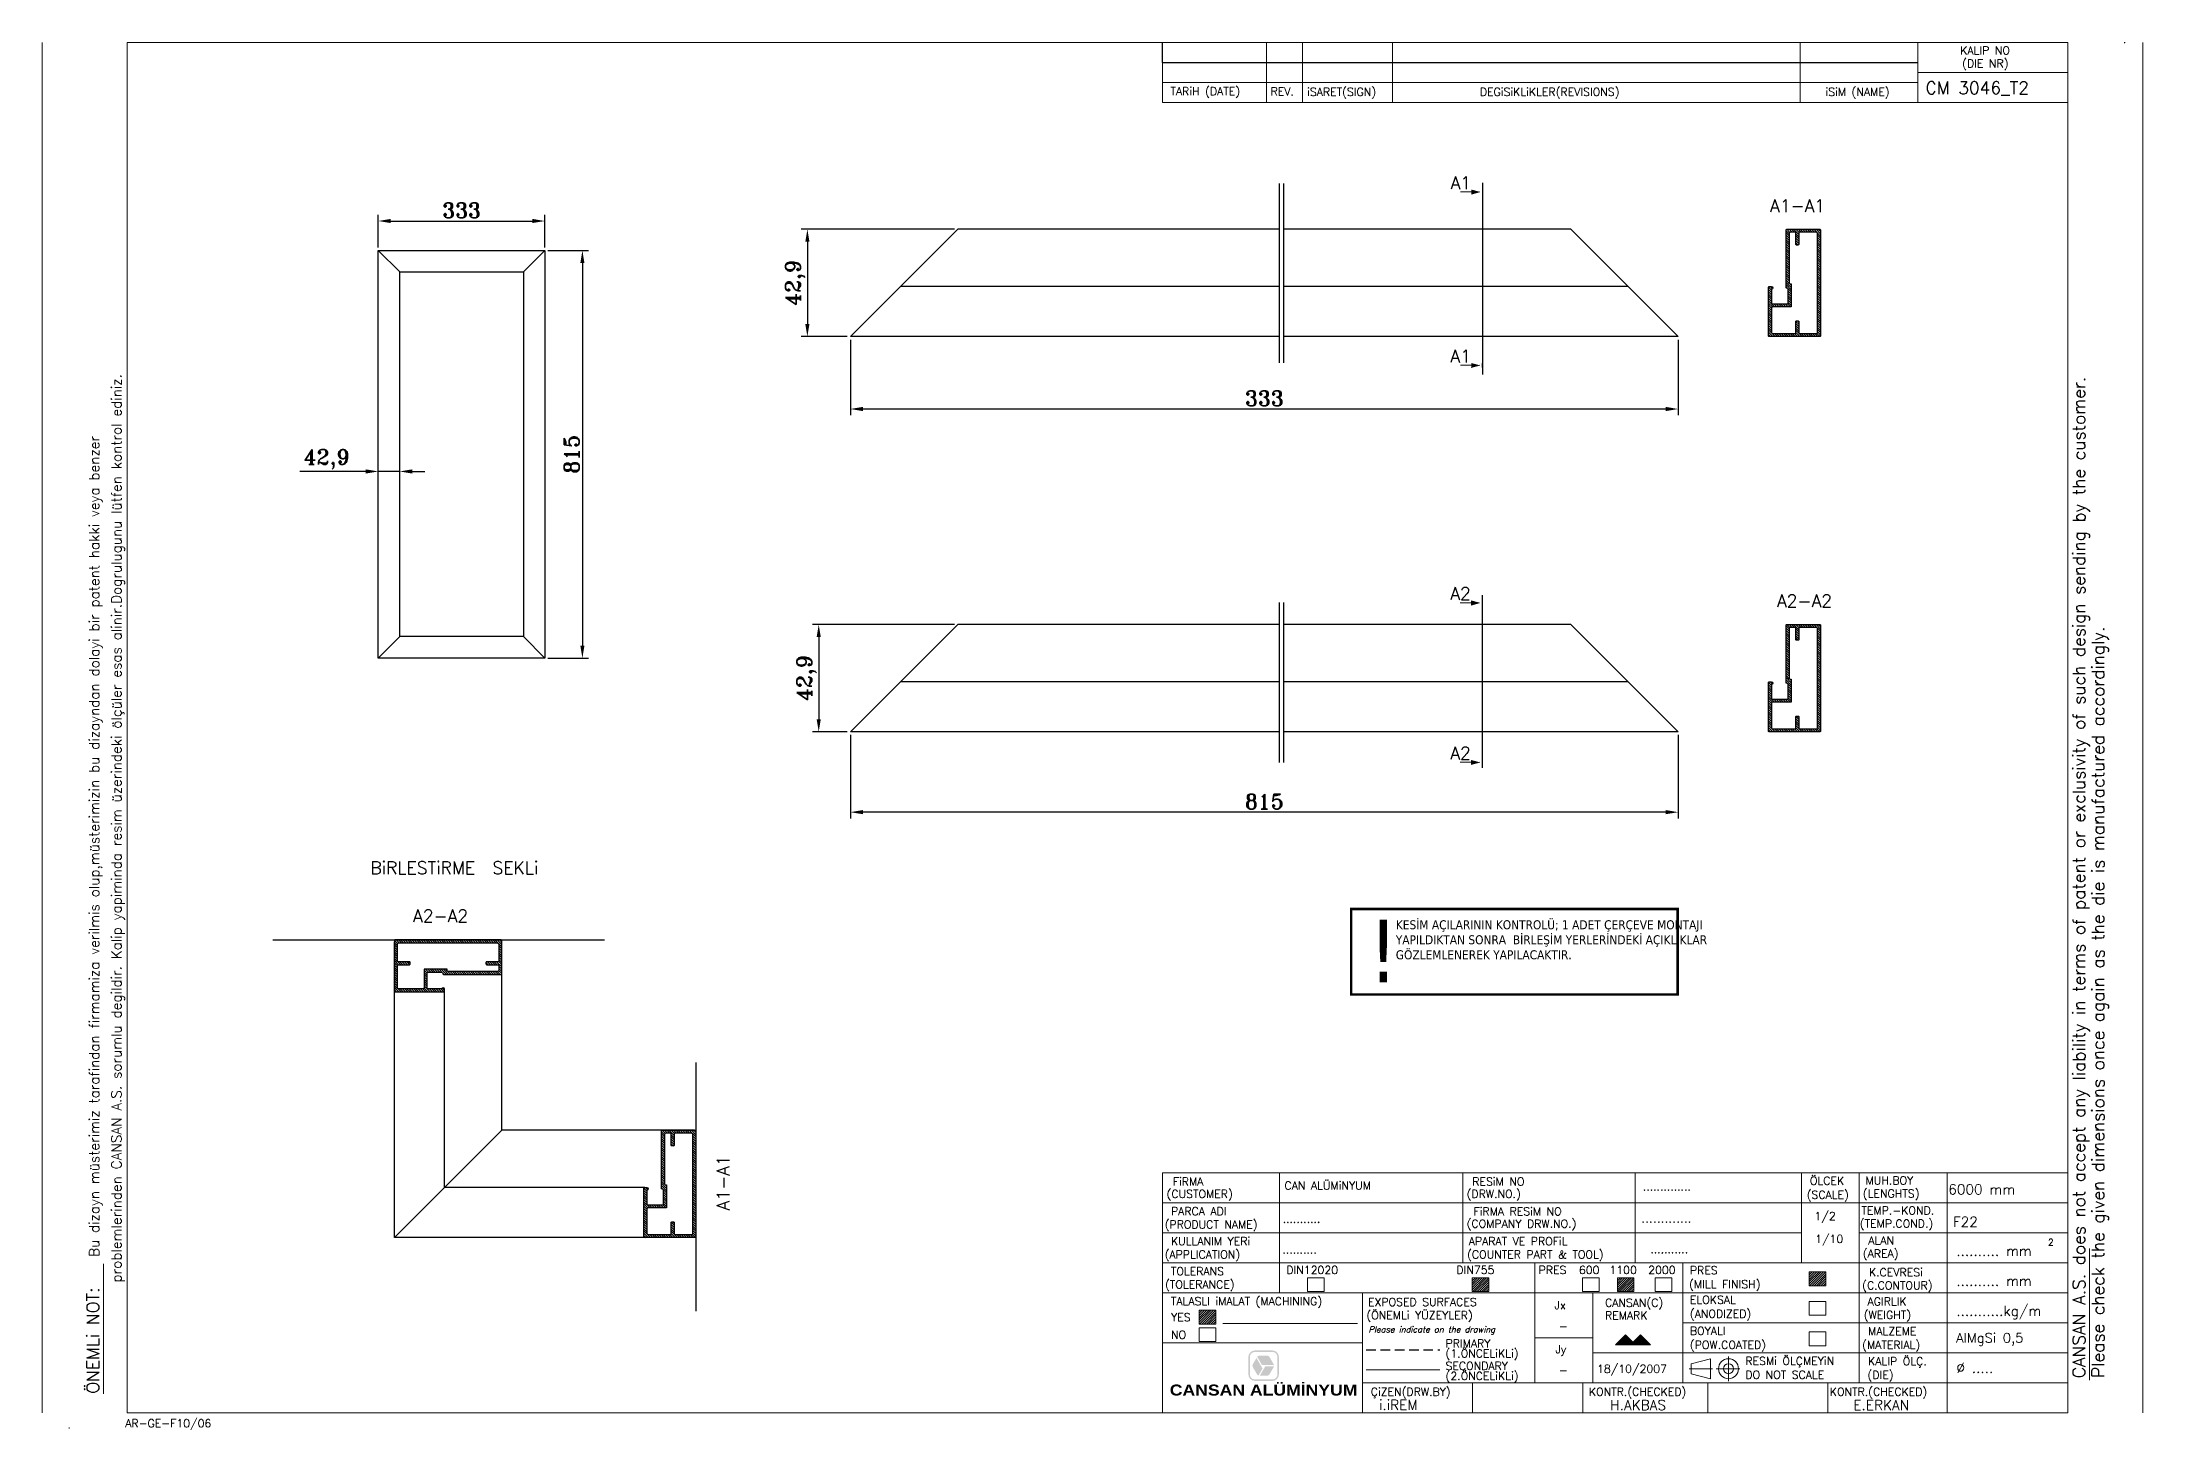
# Model space of a CAD drawing. Header units: millimetres. Extents: x 2483 to 2903, y 1404 to 1682.
import ezdxf

# ---------------------------------------------------------------- set-up
doc = ezdxf.new("R2010")
doc.units = ezdxf.units.MM
doc.header["$LTSCALE"] = 5
doc.linetypes.add('DASHED', pattern=[19.05, 12.7, -6.35])
doc.layers.add('cizgi', color=7, linetype='Continuous', lineweight=20)
doc.layers.add('olcu', color=242, linetype='Continuous', lineweight=18)
doc.layers.add('KESIK', color=150, linetype='DASHED')
doc.styles.add('ROMANT', font='romant.shx', dxfattribs={"height": 3})
doc.dimstyles.new('ISO-25', dxfattribs={"dimtxt": 10, "dimasz": 2.5, "dimexe": 1.25, "dimexo": 0.625, "dimtad": 1, "dimtoh": 1, "dimtxsty": 'ROMANT', "dimcen": 2.5, "dimclrd": 242, "dimclre": 242, "dimclrt": 242, "dimadec": 1, "dimazin": 2, "dimtfac": 1, "dimtmove": 0, "dimatfit": 3, "dimfxl": 0, "dimarcsym": 0})

# ---------------------------------------------------------------- blocks, each defined once
blk = doc.blocks.new('*D8')
at = {"color": 242, "lineweight": -2, "ltscale": 5}
for p, q in [((2665.82, 1565.05), (2637.41, 1565.05)), ((2638.66, 1562.55), (2638.66, 1546.1)), ((2644.37, 1543.6), (2637.41, 1543.6))]:
    blk.add_line(p, q, dxfattribs=at)
at = {"color": 242, "ltscale": 5}
for points in [[(2638.25, 1562.55), (2639.08, 1562.55), (2638.66, 1565.05)], [(2638.25, 1546.1), (2639.08, 1546.1), (2638.66, 1543.6)]]:
    blk.add_solid(points, dxfattribs=at)
at = {"layer": 'Defpoints', "color": 0, "ltscale": 5}
for p in [(2666.45, 1565.05), (2638.66, 1543.6), (2645, 1543.6)]:
    blk.add_point(p, dxfattribs=at)
at = {"color": 242, "ltscale": 5, "insert": (2636.23, 1554.32), "char_height": 3, "attachment_point": 5, "rotation": 90, "style": 'ROMANT'}
blk.add_mtext('{\\fRomanT|b0|i0|c162|p2;42,9}', dxfattribs=at)
blk = doc.blocks.new('*D9')
at = {"color": 242, "lineweight": -2, "ltscale": 5}
for p, q in [((2665.82, 1644.07), (2635.14, 1644.07)), ((2636.39, 1641.57), (2636.39, 1625.12)), ((2644.37, 1622.62), (2635.14, 1622.62))]:
    blk.add_line(p, q, dxfattribs=at)
at = {"color": 242, "ltscale": 5}
for points in [[(2635.98, 1641.57), (2636.81, 1641.57), (2636.39, 1644.07)], [(2635.98, 1625.12), (2636.81, 1625.12), (2636.39, 1622.62)]]:
    blk.add_solid(points, dxfattribs=at)
at = {"layer": 'Defpoints', "color": 0, "ltscale": 5}
for p in [(2666.45, 1644.07), (2636.39, 1622.62), (2645, 1622.62)]:
    blk.add_point(p, dxfattribs=at)
at = {"color": 242, "ltscale": 5, "insert": (2633.96, 1633.35), "char_height": 3, "attachment_point": 5, "rotation": 90, "style": 'ROMANT'}
blk.add_mtext('{\\fRomanT|b0|i0|c162|p2;42,9}', dxfattribs=at)
blk = doc.blocks.new('*D10')
at = {"color": 242, "lineweight": -2, "ltscale": 5}
for p, q in [((2645, 1622), (2645, 1606.89)), ((2810.48, 1622), (2810.48, 1606.89)), ((2807.98, 1608.14), (2647.5, 1608.14))]:
    blk.add_line(p, q, dxfattribs=at)
at = {"color": 242, "ltscale": 5}
for points in [[(2647.5, 1608.56), (2647.5, 1607.72), (2645, 1608.14)], [(2807.98, 1608.56), (2807.98, 1607.72), (2810.48, 1608.14)]]:
    blk.add_solid(points, dxfattribs=at)
at = {"layer": 'Defpoints', "color": 0, "ltscale": 5}
for p in [(2645, 1622.62), (2810.48, 1622.62), (2645, 1608.14)]:
    blk.add_point(p, dxfattribs=at)
at = {"color": 242, "ltscale": 5, "insert": (2727.74, 1610.27), "char_height": 3, "attachment_point": 5, "style": 'ROMANT'}
blk.add_mtext('{\\fRomanT|b0|i0|c162|p2;333}', dxfattribs=at)
blk = doc.blocks.new('*D11')
at = {"color": 242, "lineweight": -2, "ltscale": 5}
for p, q in [((2645, 1542.97), (2645, 1526.28)), ((2810.48, 1542.97), (2810.48, 1526.28)), ((2807.98, 1527.53), (2647.5, 1527.53))]:
    blk.add_line(p, q, dxfattribs=at)
at = {"color": 242, "ltscale": 5}
for points in [[(2647.5, 1527.95), (2647.5, 1527.12), (2645, 1527.53)], [(2807.98, 1527.95), (2807.98, 1527.12), (2810.48, 1527.53)]]:
    blk.add_solid(points, dxfattribs=at)
at = {"layer": 'Defpoints', "color": 0, "ltscale": 5}
for p in [(2645, 1543.6), (2810.48, 1543.6), (2645, 1527.53)]:
    blk.add_point(p, dxfattribs=at)
at = {"color": 242, "ltscale": 5, "insert": (2727.74, 1529.66), "char_height": 3, "attachment_point": 5, "style": 'ROMANT'}
blk.add_mtext('{\\fRomanT|b0|i0|c162|p2;815}', dxfattribs=at)
blk = doc.blocks.new('*D12')
at = {"color": 242, "lineweight": -2, "ltscale": 5}
for p, q in [((2550.61, 1640.46), (2550.61, 1646.98)), ((2583.91, 1640.46), (2583.91, 1646.98)), ((2553.11, 1645.73), (2581.41, 1645.73))]:
    blk.add_line(p, q, dxfattribs=at)
at = {"color": 242, "ltscale": 5}
for points in [[(2553.11, 1646.15), (2553.11, 1645.32), (2550.61, 1645.73)], [(2581.41, 1646.15), (2581.41, 1645.32), (2583.91, 1645.73)]]:
    blk.add_solid(points, dxfattribs=at)
at = {"layer": 'Defpoints', "color": 0, "ltscale": 5}
for p in [(2583.91, 1645.73), (2550.61, 1639.83), (2583.91, 1639.83)]:
    blk.add_point(p, dxfattribs=at)
at = {"color": 242, "ltscale": 5, "insert": (2567.26, 1647.86), "char_height": 3, "attachment_point": 5, "style": 'ROMANT'}
blk.add_mtext('{\\fRomanT|b0|i0|c162|p2;333}', dxfattribs=at)
blk = doc.blocks.new('*D16')
at = {"color": 242, "lineweight": -2, "ltscale": 5}
for p, q in [((2584.53, 1639.83), (2592.67, 1639.83)), ((2591.42, 1637.33), (2591.42, 1560.83)), ((2584.53, 1558.33), (2592.67, 1558.33))]:
    blk.add_line(p, q, dxfattribs=at)
at = {"color": 242, "ltscale": 5}
for points in [[(2591, 1637.33), (2591.83, 1637.33), (2591.42, 1639.83)], [(2591, 1560.83), (2591.83, 1560.83), (2591.42, 1558.33)]]:
    blk.add_solid(points, dxfattribs=at)
at = {"layer": 'Defpoints', "color": 0, "ltscale": 5}
for p in [(2583.91, 1639.83), (2583.91, 1558.33), (2591.42, 1558.33)]:
    blk.add_point(p, dxfattribs=at)
at = {"color": 242, "ltscale": 5, "insert": (2589.29, 1599.08), "char_height": 3, "attachment_point": 5, "rotation": 90, "style": 'ROMANT'}
blk.add_mtext('{\\fRomanT|b0|i0|c162|p2;815}', dxfattribs=at)
blk = doc.blocks.new('*D18')
at = {"color": 242, "lineweight": -2, "ltscale": 5}
for p, q in [((2550.61, 1596.28), (2550.61, 1596.91)), ((2554.9, 1596.28), (2554.9, 1596.91)), ((2548.11, 1595.66), (2534.96, 1595.66)), ((2554.9, 1595.66), (2550.61, 1595.66)), ((2557.4, 1595.66), (2559.9, 1595.66))]:
    blk.add_line(p, q, dxfattribs=at)
at = {"color": 242, "ltscale": 5}
for points in [[(2548.11, 1596.07), (2548.11, 1595.24), (2550.61, 1595.66)], [(2557.4, 1596.07), (2557.4, 1595.24), (2554.9, 1595.66)]]:
    blk.add_solid(points, dxfattribs=at)
at = {"layer": 'Defpoints', "color": 0, "ltscale": 5}
for p in [(2550.61, 1595.66), (2550.61, 1595.66), (2554.9, 1595.66)]:
    blk.add_point(p, dxfattribs=at)
at = {"color": 242, "ltscale": 5, "insert": (2540.28, 1598.09), "char_height": 3, "attachment_point": 5, "style": 'ROMANT'}
blk.add_mtext('{\\fRomanT|b0|i0|c162|p2;42,9}', dxfattribs=at)

msp = doc.modelspace()

# ---------------------------------------------------------------- hatches: boundary and pattern name
at = {"ltscale": 0.05}
h = msp.add_hatch(dxfattribs=at)
h.set_pattern_fill('ANSI31', color=256, scale=0.1, angle=90, style=0)
h.set_pattern_definition([(135, (2885.06086, 272.01284), (-0.2245064, -0.2245064), [])])
edge = h.paths.add_edge_path()
edge.add_arc((2838.785, 1622.773), 0.15, -90, 0, ccw=False)
edge.add_line((2838.785, 1622.623), (2828.658, 1622.623))
edge.add_arc((2828.658, 1622.748), 0.125, 180, 270, ccw=False)
edge.add_line((2828.533, 1622.748), (2828.533, 1632.473))
edge.add_arc((2828.683, 1632.473), 0.15, 90, 180, ccw=False)
edge.add_line((2828.683, 1632.623), (2829.083, 1632.623))
edge.add_arc((2829.083, 1632.323), 0.3, -80.40593, 90, ccw=False)
edge.add_line((2829.133, 1632.028), (2829.133, 1629.277))
edge.add_arc((2829.258, 1629.277), 0.125, 180, 270)
edge.add_line((2829.258, 1629.152), (2832.313, 1629.152))
edge.add_arc((2832.313, 1629.302), 0.15, 270, 360)
edge.add_line((2832.463, 1629.302), (2832.463, 1632.098))
edge.add_arc((2832.238, 1632.098), 0.225, 360, 450)
edge.add_line((2832.238, 1632.323), (2832.184, 1632.323))
edge.add_arc((2832.184, 1632.473), 0.15, 180, 270, ccw=False)
edge.add_line((2832.034, 1632.473), (2832.034, 1643.925))
edge.add_arc((2832.184, 1643.925), 0.15, 90, 180, ccw=False)
edge.add_line((2832.184, 1644.075), (2838.785, 1644.075))
edge.add_arc((2838.785, 1643.925), 0.15, 0, 90, ccw=False)
edge.add_line((2838.935, 1643.925), (2838.935, 1622.773))
edge = h.paths.add_edge_path(flags=16)
edge.add_line((2833.063, 1633.14), (2833.063, 1628.602))
edge.add_arc((2833.013, 1628.602), 0.05, 270, 360, ccw=False)
edge.add_line((2833.013, 1628.552), (2829.358, 1628.552))
edge.add_arc((2829.358, 1628.327), 0.225, 90, 180)
edge.add_line((2829.133, 1628.327), (2829.133, 1623.448))
edge.add_arc((2829.358, 1623.448), 0.225, 180, 270)
edge.add_line((2829.358, 1623.223), (2833.985, 1623.223))
edge.add_line((2833.985, 1623.223), (2833.985, 1625.619))
edge.add_arc((2834.135, 1625.619), 0.15, 90, 180, ccw=False)
edge.add_line((2834.135, 1625.769), (2834.435, 1625.769))
edge.add_arc((2834.435, 1625.619), 0.15, 0, 90, ccw=False)
edge.add_line((2834.585, 1625.619), (2834.585, 1623.223))
edge.add_line((2834.585, 1623.223), (2838.085, 1623.223))
edge.add_arc((2838.085, 1623.473), 0.25, 270, 360)
edge.add_line((2838.335, 1623.473), (2838.335, 1643.225))
edge.add_arc((2838.085, 1643.225), 0.25, 360, 450)
edge.add_line((2838.085, 1643.475), (2834.585, 1643.475))
edge.add_line((2834.585, 1643.475), (2834.585, 1641.079))
edge.add_arc((2834.435, 1641.079), 0.15, -90, 0, ccw=False)
edge.add_line((2834.435, 1640.929), (2834.135, 1640.929))
edge.add_arc((2834.135, 1641.079), 0.15, 180, 270, ccw=False)
edge.add_line((2833.985, 1641.079), (2833.985, 1643.475))
edge.add_line((2833.985, 1643.475), (2832.884, 1643.475))
edge.add_arc((2832.884, 1643.225), 0.25, 90, 180)
edge.add_line((2832.634, 1643.225), (2832.634, 1633.415))
edge.add_arc((2832.884, 1633.415), 0.25, 180, 270)
edge.add_line((2832.884, 1633.165), (2833.038, 1633.165))
edge.add_arc((2833.038, 1633.14), 0.025, 0, 90, ccw=False)
h = msp.add_hatch(dxfattribs=at)
h.set_pattern_fill('ANSI31', color=256, scale=0.1, angle=90, style=0)
h.set_pattern_definition([(135, (2885.06086, 192.98585), (-0.2245064, -0.2245064), [])])
edge = h.paths.add_edge_path()
edge.add_arc((2838.785, 1543.746), 0.15, -90, 0, ccw=False)
edge.add_line((2838.785, 1543.596), (2828.658, 1543.596))
edge.add_arc((2828.658, 1543.721), 0.125, 180, 270, ccw=False)
edge.add_line((2828.533, 1543.721), (2828.533, 1553.446))
edge.add_arc((2828.683, 1553.446), 0.15, 90, 180, ccw=False)
edge.add_line((2828.683, 1553.596), (2829.083, 1553.596))
edge.add_arc((2829.083, 1553.296), 0.3, -80.40593, 90, ccw=False)
edge.add_line((2829.133, 1553.001), (2829.133, 1550.25))
edge.add_arc((2829.258, 1550.25), 0.125, 180, 270)
edge.add_line((2829.258, 1550.125), (2832.313, 1550.125))
edge.add_arc((2832.313, 1550.275), 0.15, 270, 360)
edge.add_line((2832.463, 1550.275), (2832.463, 1553.071))
edge.add_arc((2832.238, 1553.071), 0.225, 360, 450)
edge.add_line((2832.238, 1553.296), (2832.184, 1553.296))
edge.add_arc((2832.184, 1553.446), 0.15, 180, 270, ccw=False)
edge.add_line((2832.034, 1553.446), (2832.034, 1564.898))
edge.add_arc((2832.184, 1564.898), 0.15, 90, 180, ccw=False)
edge.add_line((2832.184, 1565.048), (2838.785, 1565.048))
edge.add_arc((2838.785, 1564.898), 0.15, 0, 90, ccw=False)
edge.add_line((2838.935, 1564.898), (2838.935, 1543.746))
edge = h.paths.add_edge_path(flags=16)
edge.add_line((2833.063, 1554.113), (2833.063, 1549.575))
edge.add_arc((2833.013, 1549.575), 0.05, 270, 360, ccw=False)
edge.add_line((2833.013, 1549.525), (2829.358, 1549.525))
edge.add_arc((2829.358, 1549.3), 0.225, 90, 180)
edge.add_line((2829.133, 1549.3), (2829.133, 1544.421))
edge.add_arc((2829.358, 1544.421), 0.225, 180, 270)
edge.add_line((2829.358, 1544.196), (2833.985, 1544.196))
edge.add_line((2833.985, 1544.196), (2833.985, 1546.592))
edge.add_arc((2834.135, 1546.592), 0.15, 90, 180, ccw=False)
edge.add_line((2834.135, 1546.742), (2834.435, 1546.742))
edge.add_arc((2834.435, 1546.592), 0.15, 0, 90, ccw=False)
edge.add_line((2834.585, 1546.592), (2834.585, 1544.196))
edge.add_line((2834.585, 1544.196), (2838.085, 1544.196))
edge.add_arc((2838.085, 1544.446), 0.25, 270, 360)
edge.add_line((2838.335, 1544.446), (2838.335, 1564.198))
edge.add_arc((2838.085, 1564.198), 0.25, 360, 450)
edge.add_line((2838.085, 1564.448), (2834.585, 1564.448))
edge.add_line((2834.585, 1564.448), (2834.585, 1562.052))
edge.add_arc((2834.435, 1562.052), 0.15, -90, 0, ccw=False)
edge.add_line((2834.435, 1561.902), (2834.135, 1561.902))
edge.add_arc((2834.135, 1562.052), 0.15, 180, 270, ccw=False)
edge.add_line((2833.985, 1562.052), (2833.985, 1564.448))
edge.add_line((2833.985, 1564.448), (2832.884, 1564.448))
edge.add_arc((2832.884, 1564.198), 0.25, 90, 180)
edge.add_line((2832.634, 1564.198), (2832.634, 1554.388))
edge.add_arc((2832.884, 1554.388), 0.25, 180, 270)
edge.add_line((2832.884, 1554.138), (2833.038, 1554.138))
edge.add_arc((2833.038, 1554.113), 0.025, 0, 90, ccw=False)
h = msp.add_hatch(dxfattribs=at)
h.set_pattern_fill('ANSI31', color=256, scale=0.1, style=0)
h.set_pattern_definition([(315, (1203.22805, 1548.11065), (-0.2245064, -0.2245064), [])])
edge = h.paths.add_edge_path()
edge.add_arc((2553.988, 1501.835), 0.15, 90, 180)
edge.add_line((2553.838, 1501.835), (2553.838, 1491.707))
edge.add_arc((2553.963, 1491.707), 0.125, 180, 270)
edge.add_line((2553.963, 1491.582), (2563.689, 1491.582))
edge.add_arc((2563.689, 1491.732), 0.15, 270, 360)
edge.add_line((2563.839, 1491.732), (2563.839, 1492.132))
edge.add_arc((2563.539, 1492.132), 0.3, 0, 170.40593)
edge.add_line((2563.243, 1492.182), (2560.492, 1492.182))
edge.add_arc((2560.492, 1492.307), 0.125, 180, 270, ccw=False)
edge.add_line((2560.367, 1492.307), (2560.367, 1495.362))
edge.add_arc((2560.517, 1495.362), 0.15, 90, 180, ccw=False)
edge.add_line((2560.517, 1495.512), (2563.314, 1495.512))
edge.add_arc((2563.314, 1495.287), 0.225, 0, 90, ccw=False)
edge.add_line((2563.539, 1495.287), (2563.539, 1495.234))
edge.add_arc((2563.689, 1495.234), 0.15, 180, 270)
edge.add_line((2563.689, 1495.084), (2575.14, 1495.084))
edge.add_arc((2575.14, 1495.234), 0.15, 270, 360)
edge.add_line((2575.29, 1495.234), (2575.29, 1501.835))
edge.add_arc((2575.14, 1501.835), 0.15, 0, 90)
edge.add_line((2575.14, 1501.985), (2553.988, 1501.985))
edge = h.paths.add_edge_path(flags=16)
edge.add_line((2564.355, 1496.112), (2559.817, 1496.112))
edge.add_arc((2559.817, 1496.062), 0.05, 90, 180)
edge.add_line((2559.767, 1496.062), (2559.767, 1492.407))
edge.add_arc((2559.542, 1492.407), 0.225, -90, 0, ccw=False)
edge.add_line((2559.542, 1492.182), (2554.663, 1492.182))
edge.add_arc((2554.663, 1492.407), 0.225, 180, 270, ccw=False)
edge.add_line((2554.438, 1492.407), (2554.438, 1497.035))
edge.add_line((2554.438, 1497.035), (2556.834, 1497.035))
edge.add_arc((2556.834, 1497.185), 0.15, 270, 360)
edge.add_line((2556.984, 1497.185), (2556.984, 1497.485))
edge.add_arc((2556.834, 1497.485), 0.15, 0, 90)
edge.add_line((2556.834, 1497.635), (2554.438, 1497.635))
edge.add_line((2554.438, 1497.635), (2554.438, 1501.135))
edge.add_arc((2554.688, 1501.135), 0.25, 90, 180, ccw=False)
edge.add_line((2554.688, 1501.385), (2574.44, 1501.385))
edge.add_arc((2574.44, 1501.135), 0.25, 0, 90, ccw=False)
edge.add_line((2574.69, 1501.135), (2574.69, 1497.635))
edge.add_line((2574.69, 1497.635), (2572.294, 1497.635))
edge.add_arc((2572.294, 1497.485), 0.15, 90, 180)
edge.add_line((2572.144, 1497.485), (2572.144, 1497.185))
edge.add_arc((2572.294, 1497.185), 0.15, 180, 270)
edge.add_line((2572.294, 1497.035), (2574.69, 1497.035))
edge.add_line((2574.69, 1497.035), (2574.69, 1495.934))
edge.add_arc((2574.44, 1495.934), 0.25, -90, 0, ccw=False)
edge.add_line((2574.44, 1495.684), (2564.63, 1495.684))
edge.add_arc((2564.63, 1495.934), 0.25, 180, 270, ccw=False)
edge.add_line((2564.38, 1495.934), (2564.38, 1496.087))
edge.add_arc((2564.355, 1496.087), 0.025, 360, 450)
h = msp.add_hatch(dxfattribs=at)
h.set_pattern_fill('ANSI31', color=256, scale=0.1, angle=90, style=0)
h.set_pattern_definition([(135, (2660.2465, 91.87252), (-0.2245064, -0.2245064), [])])
edge = h.paths.add_edge_path()
edge.add_arc((2613.971, 1442.632), 0.15, -90, 0, ccw=False)
edge.add_line((2613.971, 1442.482), (2603.843, 1442.482))
edge.add_arc((2603.843, 1442.607), 0.125, 180, 270, ccw=False)
edge.add_line((2603.718, 1442.607), (2603.718, 1452.333))
edge.add_arc((2603.868, 1452.333), 0.15, 90, 180, ccw=False)
edge.add_line((2603.868, 1452.483), (2604.268, 1452.483))
edge.add_arc((2604.268, 1452.183), 0.3, -80.40593, 90, ccw=False)
edge.add_line((2604.318, 1451.887), (2604.318, 1449.136))
edge.add_arc((2604.443, 1449.136), 0.125, 180, 270)
edge.add_line((2604.443, 1449.011), (2607.498, 1449.011))
edge.add_arc((2607.498, 1449.161), 0.15, 270, 360)
edge.add_line((2607.648, 1449.161), (2607.648, 1451.958))
edge.add_arc((2607.423, 1451.958), 0.225, 360, 450)
edge.add_line((2607.423, 1452.183), (2607.37, 1452.183))
edge.add_arc((2607.37, 1452.333), 0.15, 180, 270, ccw=False)
edge.add_line((2607.22, 1452.333), (2607.22, 1463.785))
edge.add_arc((2607.37, 1463.785), 0.15, 90, 180, ccw=False)
edge.add_line((2607.37, 1463.935), (2613.971, 1463.935))
edge.add_arc((2613.971, 1463.785), 0.15, 0, 90, ccw=False)
edge.add_line((2614.121, 1463.785), (2614.121, 1442.632))
edge = h.paths.add_edge_path(flags=16)
edge.add_line((2608.248, 1453), (2608.248, 1448.461))
edge.add_arc((2608.198, 1448.461), 0.05, -90, 0, ccw=False)
edge.add_line((2608.198, 1448.411), (2604.543, 1448.411))
edge.add_arc((2604.543, 1448.186), 0.225, 90, 180)
edge.add_line((2604.318, 1448.186), (2604.318, 1443.307))
edge.add_arc((2604.543, 1443.307), 0.225, 180, 270)
edge.add_line((2604.543, 1443.082), (2609.171, 1443.082))
edge.add_line((2609.171, 1443.082), (2609.171, 1445.479))
edge.add_arc((2609.321, 1445.479), 0.15, 90, 180, ccw=False)
edge.add_line((2609.321, 1445.629), (2609.621, 1445.629))
edge.add_arc((2609.621, 1445.479), 0.15, 0, 90, ccw=False)
edge.add_line((2609.771, 1445.479), (2609.771, 1443.082))
edge.add_line((2609.771, 1443.082), (2613.271, 1443.082))
edge.add_arc((2613.271, 1443.332), 0.25, 270, 360)
edge.add_line((2613.521, 1443.332), (2613.521, 1463.085))
edge.add_arc((2613.271, 1463.085), 0.25, 360, 450)
edge.add_line((2613.271, 1463.335), (2609.771, 1463.335))
edge.add_line((2609.771, 1463.335), (2609.771, 1460.939))
edge.add_arc((2609.621, 1460.939), 0.15, -90, 0, ccw=False)
edge.add_line((2609.621, 1460.789), (2609.321, 1460.789))
edge.add_arc((2609.321, 1460.939), 0.15, 180, 270, ccw=False)
edge.add_line((2609.171, 1460.939), (2609.171, 1463.335))
edge.add_line((2609.171, 1463.335), (2608.07, 1463.335))
edge.add_arc((2608.07, 1463.085), 0.25, 90, 180)
edge.add_line((2607.82, 1463.085), (2607.82, 1453.275))
edge.add_arc((2608.07, 1453.275), 0.25, 180, 270)
edge.add_line((2608.07, 1453.025), (2608.223, 1453.025))
edge.add_arc((2608.223, 1453), 0.025, 0, 90, ccw=False)
h = msp.add_hatch(color=244, dxfattribs=at)
edge = h.paths.add_edge_path(flags=0)
edge.add_arc((2725.856, 1416.863), 0.5, 150, 210)
edge.add_line((2725.423, 1416.613), (2726.289, 1415.113))
edge.add_arc((2726.722, 1415.363), 0.5, 210, 252.30641)
edge.add_line((2726.57, 1414.886), (2727.385, 1416.297))
edge.add_line((2727.385, 1416.297), (2726.168, 1418.403))
edge.add_line((2726.168, 1418.403), (2725.423, 1417.113))
edge = h.paths.add_edge_path(flags=0)
edge.add_line((2726.845, 1414.863), (2728.336, 1414.863))
edge.add_arc((2728.336, 1415.363), 0.5, 270, 330)
edge.add_line((2728.769, 1415.113), (2729.692, 1416.713))
edge.add_line((2729.692, 1416.713), (2727.913, 1416.713))
edge.add_line((2727.913, 1416.713), (2726.845, 1414.863))
edge = h.paths.add_edge_path(flags=0)
edge.add_arc((2726.722, 1418.363), 0.5, 90, 144.76586)
edge.add_line((2726.314, 1418.651), (2727.26, 1417.013))
edge.add_line((2727.26, 1417.013), (2729.692, 1417.013))
edge.add_line((2729.692, 1417.013), (2728.769, 1418.613))
edge.add_arc((2728.336, 1418.363), 0.5, 30, 90)
edge.add_line((2728.336, 1418.863), (2726.722, 1418.863))
edge = h.paths.add_edge_path()
edge.add_arc((2725.856, 1415.113), 1.3, 180, 270)
edge.add_line((2725.856, 1413.813), (2729.356, 1413.813))
edge.add_arc((2729.356, 1415.113), 1.3, 270, 360)
edge.add_line((2730.656, 1415.113), (2730.656, 1418.613))
edge.add_arc((2729.356, 1418.613), 1.3, 360, 450)
edge.add_line((2729.356, 1419.913), (2725.856, 1419.913))
edge.add_arc((2725.856, 1418.613), 1.3, 90, 180)
edge.add_line((2724.556, 1418.613), (2724.556, 1415.113))
edge = h.paths.add_edge_path(flags=16)
edge.add_arc((2725.856, 1415.113), 1, 180, 270, ccw=False)
edge.add_line((2724.856, 1415.113), (2724.856, 1418.613))
edge.add_arc((2725.856, 1418.613), 1, 90, 180, ccw=False)
edge.add_line((2725.856, 1419.613), (2729.356, 1419.613))
edge.add_arc((2729.356, 1418.613), 1, 0, 90, ccw=False)
edge.add_line((2730.356, 1418.613), (2730.356, 1415.113))
edge.add_arc((2729.356, 1415.113), 1, -90, 0, ccw=False)
edge.add_line((2729.356, 1414.113), (2725.856, 1414.113))
at = {"layer": 'cizgi', "ltscale": 0.05}
h = msp.add_hatch(dxfattribs=at)
h.set_pattern_fill('ANSI31', color=256, scale=0.1, style=0)
h.set_pattern_definition([(45, (1889.06664, 1087.46337), (-0.2245064, 0.2245064), [])])
h.paths.add_polyline_path([(2772.636, 1434.456), (2769.321, 1434.456), (2769.321, 1431.673), (2772.636, 1431.673)])
h = msp.add_hatch(dxfattribs=at)
h.set_pattern_fill('ANSI31', color=256, scale=0.1, style=0)
h.set_pattern_definition([(45, (1918.0578, 1087.46337), (-0.2245064, 0.2245064), [])])
h.paths.add_polyline_path([(2801.627, 1434.456), (2798.312, 1434.456), (2798.312, 1431.673), (2801.627, 1431.673)])
h = msp.add_hatch(dxfattribs=at)
h.set_pattern_fill('ANSI31', color=256, scale=0.1, style=0)
h.set_pattern_definition([(45, (1956.42146, 1088.63267), (-0.2245064, 0.2245064), [])])
h.paths.add_polyline_path([(2839.991, 1435.625), (2836.676, 1435.625), (2836.676, 1432.842), (2839.991, 1432.842)])
h = msp.add_hatch(dxfattribs=at)
h.set_pattern_fill('ANSI31', color=256, scale=0.1, style=0)
h.set_pattern_definition([(45, (1834.4776, 1080.96782), (-0.2245064, 0.2245064), [])])
h.paths.add_polyline_path([(2718.047, 1427.961), (2714.732, 1427.961), (2714.732, 1425.177), (2718.047, 1425.177)])
h = msp.add_hatch(dxfattribs=at)
h.set_pattern_fill('ANSI31', color=256, scale=0.05, style=0)
h.set_pattern_definition([(45, (1928.25241, 1647.47108), (-0.112253202, 0.112253202), [])])
h.paths.add_polyline_path([(2804.96, 1421.005), (2802.96, 1423.005), (2801.46, 1421.505), (2799.96, 1423.005), (2797.96, 1421.005)])
at = {"layer": 'olcu'}
for points in [[(2770.857, 1651.555), (2769.142, 1652.015), (2769.142, 1651.095)], [(2770.827, 1616.877), (2769.112, 1617.337), (2769.112, 1616.417)], [(2770.783, 1569.414), (2769.068, 1569.874), (2769.068, 1568.954)], [(2770.795, 1537.509), (2769.08, 1537.968), (2769.08, 1537.049)]]:
    msp.add_hatch(color=256, dxfattribs=at).paths.add_polyline_path(points)

# ---------------------------------------------------------------- linework, layer by layer
at = {"ltscale": 0.05}
for q in [(2707.393, 1681.407), (2858.393, 1677.407)]:
    msp.add_line((2707.393, 1677.407), q, dxfattribs=at)
at = {"color": 6, "ltscale": 5}
for p, q in [((2730.804, 1617.354), (2730.804, 1653.232)), ((2731.604, 1653.232), (2731.604, 1617.354)), ((2771.352, 1653.346), (2771.352, 1615.033)), ((2771.285, 1570.928), (2771.285, 1536.404)), ((2730.804, 1537.448), (2730.804, 1569.472)), ((2731.604, 1569.472), (2731.604, 1537.448))]:
    msp.add_line(p, q, dxfattribs=at)
at = {"ltscale": 5}
for p, q in [((2644.996, 1622.623), (2666.448, 1644.075)), ((2730.804, 1644.075), (2666.448, 1644.075)), ((2789.025, 1644.075), (2731.604, 1644.075)), ((2810.477, 1622.623), (2789.025, 1644.075)), ((2554.898, 1635.545), (2550.608, 1639.835)), ((2579.618, 1635.545), (2583.908, 1639.835)), ((2730.804, 1632.623), (2654.997, 1632.623)), ((2800.476, 1632.623), (2731.604, 1632.623)), ((2730.804, 1622.623), (2644.996, 1622.623)), ((2810.477, 1622.623), (2731.604, 1622.623)), ((2550.608, 1558.335), (2554.898, 1562.625)), ((2579.618, 1562.625), (2583.908, 1558.335)), ((2644.996, 1543.596), (2666.448, 1565.048)), ((2730.804, 1565.048), (2666.448, 1565.048)), ((2789.025, 1565.048), (2731.604, 1565.048)), ((2810.477, 1543.596), (2789.025, 1565.048)), ((2730.804, 1553.596), (2654.997, 1553.596)), ((2800.476, 1553.596), (2731.604, 1553.596)), ((2730.804, 1543.596), (2644.996, 1543.596)), ((2810.477, 1543.596), (2731.604, 1543.596)), ((2529.567, 1501.985), (2595.833, 1501.985)), ((2553.838, 1442.482), (2553.838, 1501.629)), ((2575.29, 1463.935), (2575.29, 1501.629)), ((2563.839, 1452.483), (2563.839, 1491.732)), ((2614.121, 1477.509), (2614.121, 1427.731)), ((2553.838, 1442.482), (2575.29, 1463.935)), ((2613.812, 1463.935), (2575.29, 1463.935)), ((2603.868, 1452.483), (2563.839, 1452.483)), ((2613.812, 1442.482), (2553.838, 1442.482))]:
    msp.add_line(p, q, dxfattribs=at)
at = {"ltscale": 0.05}
for points in [[(2838.935, 1622.773, -0.4142136), (2838.785, 1622.623), (2828.658, 1622.623, -0.4142136), (2828.533, 1622.748), (2828.533, 1632.473, -0.4142136), (2828.683, 1632.623), (2829.083, 1632.623, -0.9195949), (2829.133, 1632.028), (2829.133, 1629.277, 0.4142136), (2829.258, 1629.152), (2832.313, 1629.152, 0.4142136), (2832.463, 1629.302), (2832.463, 1632.098, 0.4142136), (2832.238, 1632.323), (2832.184, 1632.323, -0.4142136), (2832.034, 1632.473), (2832.034, 1643.925, -0.4142136), (2832.184, 1644.075), (2838.785, 1644.075, -0.4142136), (2838.935, 1643.925)], [(2833.063, 1633.14), (2833.063, 1628.602, -0.4142136), (2833.013, 1628.552), (2829.358, 1628.552, 0.4142136), (2829.133, 1628.327), (2829.133, 1623.448, 0.4142136), (2829.358, 1623.223), (2833.985, 1623.223), (2833.985, 1625.619, -0.4142136), (2834.135, 1625.769), (2834.435, 1625.769, -0.4142136), (2834.585, 1625.619), (2834.585, 1623.223), (2838.085, 1623.223, 0.4142136), (2838.335, 1623.473), (2838.335, 1643.225, 0.4142136), (2838.085, 1643.475), (2834.585, 1643.475), (2834.585, 1641.079, -0.4142136), (2834.435, 1640.929), (2834.135, 1640.929, -0.4142136), (2833.985, 1641.079), (2833.985, 1643.475), (2832.884, 1643.475, 0.4142136), (2832.634, 1643.225), (2832.634, 1633.415, 0.4142136), (2832.884, 1633.165), (2833.038, 1633.165, -0.4142136)], [(2838.935, 1543.746, -0.4142136), (2838.785, 1543.596), (2828.658, 1543.596, -0.4142136), (2828.533, 1543.721), (2828.533, 1553.446, -0.4142136), (2828.683, 1553.596), (2829.083, 1553.596, -0.9195949), (2829.133, 1553.001), (2829.133, 1550.25, 0.4142136), (2829.258, 1550.125), (2832.313, 1550.125, 0.4142136), (2832.463, 1550.275), (2832.463, 1553.071, 0.4142136), (2832.238, 1553.296), (2832.184, 1553.296, -0.4142136), (2832.034, 1553.446), (2832.034, 1564.898, -0.4142136), (2832.184, 1565.048), (2838.785, 1565.048, -0.4142136), (2838.935, 1564.898)], [(2833.063, 1554.113), (2833.063, 1549.575, -0.4142136), (2833.013, 1549.525), (2829.358, 1549.525, 0.4142136), (2829.133, 1549.3), (2829.133, 1544.421, 0.4142136), (2829.358, 1544.196), (2833.985, 1544.196), (2833.985, 1546.592, -0.4142136), (2834.135, 1546.742), (2834.435, 1546.742, -0.4142136), (2834.585, 1546.592), (2834.585, 1544.196), (2838.085, 1544.196, 0.4142136), (2838.335, 1544.446), (2838.335, 1564.198, 0.4142136), (2838.085, 1564.448), (2834.585, 1564.448), (2834.585, 1562.052, -0.4142136), (2834.435, 1561.902), (2834.135, 1561.902, -0.4142136), (2833.985, 1562.052), (2833.985, 1564.448), (2832.884, 1564.448, 0.4142136), (2832.634, 1564.198), (2832.634, 1554.388, 0.4142136), (2832.884, 1554.138), (2833.038, 1554.138, -0.4142136)], [(2553.988, 1501.985, 0.4142136), (2553.838, 1501.835), (2553.838, 1491.707, 0.4142136), (2553.963, 1491.582), (2563.689, 1491.582, 0.4142136), (2563.839, 1491.732), (2563.839, 1492.132, 0.9195949), (2563.243, 1492.182), (2560.492, 1492.182, -0.4142136), (2560.367, 1492.307), (2560.367, 1495.362, -0.4142136), (2560.517, 1495.512), (2563.314, 1495.512, -0.4142136), (2563.539, 1495.287), (2563.539, 1495.234, 0.4142136), (2563.689, 1495.084), (2575.14, 1495.084, 0.4142136), (2575.29, 1495.234), (2575.29, 1501.835, 0.4142136), (2575.14, 1501.985)], [(2564.355, 1496.112), (2559.817, 1496.112, 0.4142136), (2559.767, 1496.062), (2559.767, 1492.407, -0.4142136), (2559.542, 1492.182), (2554.663, 1492.182, -0.4142136), (2554.438, 1492.407), (2554.438, 1497.035), (2556.834, 1497.035, 0.4142136), (2556.984, 1497.185), (2556.984, 1497.485, 0.4142136), (2556.834, 1497.635), (2554.438, 1497.635), (2554.438, 1501.135, -0.4142136), (2554.688, 1501.385), (2574.44, 1501.385, -0.4142136), (2574.69, 1501.135), (2574.69, 1497.635), (2572.294, 1497.635, 0.4142136), (2572.144, 1497.485), (2572.144, 1497.185, 0.4142136), (2572.294, 1497.035), (2574.69, 1497.035), (2574.69, 1495.934, -0.4142136), (2574.44, 1495.684), (2564.63, 1495.684, -0.4142136), (2564.38, 1495.934), (2564.38, 1496.087, 0.4142136)], [(2614.121, 1442.632, -0.4142136), (2613.971, 1442.482), (2603.843, 1442.482, -0.4142136), (2603.718, 1442.607), (2603.718, 1452.333, -0.4142136), (2603.868, 1452.483), (2604.268, 1452.483, -0.9195949), (2604.318, 1451.887), (2604.318, 1449.136, 0.4142136), (2604.443, 1449.011), (2607.498, 1449.011, 0.4142136), (2607.648, 1449.161), (2607.648, 1451.958, 0.4142136), (2607.423, 1452.183), (2607.37, 1452.183, -0.4142136), (2607.22, 1452.333), (2607.22, 1463.785, -0.4142136), (2607.37, 1463.935), (2613.971, 1463.935, -0.4142136), (2614.121, 1463.785)], [(2608.248, 1453), (2608.248, 1448.461, -0.4142136), (2608.198, 1448.411), (2604.543, 1448.411, 0.4142136), (2604.318, 1448.186), (2604.318, 1443.307, 0.4142136), (2604.543, 1443.082), (2609.171, 1443.082), (2609.171, 1445.479, -0.4142136), (2609.321, 1445.629), (2609.621, 1445.629, -0.4142136), (2609.771, 1445.479), (2609.771, 1443.082), (2613.271, 1443.082, 0.4142136), (2613.521, 1443.332), (2613.521, 1463.085, 0.4142136), (2613.271, 1463.335), (2609.771, 1463.335), (2609.771, 1460.939, -0.4142136), (2609.621, 1460.789), (2609.321, 1460.789, -0.4142136), (2609.171, 1460.939), (2609.171, 1463.335), (2608.07, 1463.335, 0.4142136), (2607.82, 1463.085), (2607.82, 1453.275, 0.4142136), (2608.07, 1453.025), (2608.223, 1453.025, -0.4142136)]]:
    msp.add_lwpolyline(points, format="xyb", close=True, dxfattribs=at)
at = {"ltscale": 5}
for points in [[(2550.608, 1558.335), (2550.608, 1639.835), (2583.908, 1639.835), (2583.908, 1558.335)], [(2554.898, 1562.625), (2554.898, 1635.545), (2579.618, 1635.545), (2579.618, 1562.625)]]:
    msp.add_lwpolyline(points, close=True, dxfattribs=at)
at = {"color": 1, "const_width": 0.5}
msp.add_lwpolyline([(2745.092, 1508.159), (2810.357, 1508.159), (2810.357, 1491.065), (2745.092, 1491.065)], close=True, dxfattribs=at)
at = {"layer": 'cizgi'}
for p, q in [((2483.393, 1407.407), (2483.393, 1681.407)), ((2500.393, 1681.407), (2500.393, 1407.407)), ((2888.393, 1681.407), (2500.393, 1681.407)), ((2728.153, 1681.407), (2728.153, 1669.407)), ((2735.393, 1681.407), (2735.393, 1669.407)), ((2753.393, 1681.407), (2753.393, 1669.407)), ((2834.866, 1681.407), (2834.866, 1669.407)), ((2858.393, 1669.407), (2858.393, 1681.407)), ((2888.393, 1407.407), (2888.393, 1681.407)), ((2903.393, 1681.407), (2903.393, 1407.407)), ((2903.393, 1407.407), (2903.393, 1681.407)), ((2707.393, 1669.407), (2707.393, 1677.407)), ((2707.393, 1673.407), (2858.393, 1673.407)), ((2888.393, 1675.407), (2858.393, 1675.407)), ((2888.393, 1669.407), (2858.393, 1669.407)), ((2888.393, 1441.407), (2888.393, 1617.49)), ((2888.393, 1466.407), (2888.393, 1456.407)), ((2707.393, 1455.407), (2888.393, 1455.407)), ((2707.393, 1455.407), (2707.393, 1407.407)), ((2730.757, 1455.407), (2730.757, 1431.407)), ((2767.393, 1455.407), (2767.393, 1437.407)), ((2801.893, 1455.407), (2801.893, 1437.407)), ((2835.132, 1455.407), (2835.132, 1437.407)), ((2846.657, 1455.407), (2846.657, 1413.407)), ((2864.251, 1455.407), (2864.251, 1407.407)), ((2707.393, 1449.407), (2888.393, 1449.407)), ((2880.393, 1449.407), (2888.393, 1449.407)), ((2707.393, 1443.407), (2835.132, 1443.407)), ((2846.657, 1443.407), (2888.393, 1443.407)), ((2495.687, 1411.254), (2495.687, 1437.2)), ((2707.393, 1437.407), (2888.393, 1437.407)), ((2781.801, 1437.407), (2781.801, 1413.407)), ((2811.393, 1437.407), (2811.393, 1413.407)), ((2892.705, 1413.953), (2892.705, 1440.274)), ((2892.705, 1413.953), (2892.705, 1440.274)), ((2707.393, 1431.407), (2888.393, 1431.407)), ((2747.393, 1431.407), (2747.393, 1407.407)), ((2793.393, 1431.407), (2793.393, 1413.407)), ((2811.393, 1425.407), (2888.393, 1425.407)), ((2707.393, 1421.407), (2747.393, 1421.407)), ((2781.801, 1422.421), (2793.393, 1422.421)), ((2748.122, 1416.019), (2762.812, 1416.019)), ((2793.393, 1419.407), (2810.393, 1419.407)), ((2810.393, 1419.407), (2888.393, 1419.407)), ((2747.393, 1413.407), (2888.393, 1413.407)), ((2769.325, 1413.407), (2769.325, 1407.407)), ((2791.393, 1413.407), (2791.393, 1407.407)), ((2816.393, 1413.407), (2816.393, 1407.407)), ((2840.393, 1413.407), (2840.393, 1407.407)), ((2500.393, 1407.407), (2888.393, 1407.407))]:
    msp.add_line(p, q, dxfattribs=at)
at = {"layer": 'cizgi', "ltscale": 0.05}
for p, q in [((2899.61, 1681.407), (2899.844, 1681.407)), ((2899.728, 1681.297), (2899.728, 1681.519)), ((2858.393, 1669.407), (2707.393, 1669.407)), ((2805.859, 1434.442), (2805.873, 1434.456)), ((2812.702, 1416.259), (2817.312, 1416.259)), ((2822.813, 1416.259), (2818.087, 1416.259)), ((2820.53, 1418.715), (2820.53, 1413.747)), ((2488.873, 1404.395), (2488.728, 1404.395)), ((2488.8, 1404.32), (2488.8, 1404.47))]:
    msp.add_line(p, q, dxfattribs=at)
at = {"layer": 'cizgi', "ltscale": 0.005}
msp.add_line((2719.475, 1425.274), (2746.34, 1425.274), dxfattribs=at)
at = {"layer": 'cizgi'}
for points in [[(2736.357, 1434.456), (2739.672, 1434.456), (2739.672, 1431.673), (2736.357, 1431.673)], [(2769.321, 1434.456), (2772.636, 1434.456), (2772.636, 1431.673), (2769.321, 1431.673)], [(2791.358, 1434.456), (2794.673, 1434.456), (2794.673, 1431.673), (2791.358, 1431.673)], [(2798.326, 1434.456), (2801.641, 1434.456), (2801.641, 1431.673), (2798.326, 1431.673)], [(2805.859, 1434.456), (2809.174, 1434.456), (2809.174, 1431.673), (2805.859, 1431.673)], [(2836.676, 1435.625), (2839.991, 1435.625), (2839.991, 1432.842), (2836.676, 1432.842)], [(2836.676, 1429.723), (2839.991, 1429.723), (2839.991, 1426.94), (2836.676, 1426.94)], [(2714.732, 1427.961), (2718.047, 1427.961), (2718.047, 1425.177), (2714.732, 1425.177)], [(2714.732, 1424.461), (2718.047, 1424.461), (2718.047, 1421.677), (2714.732, 1421.677)], [(2836.676, 1423.598), (2839.991, 1423.598), (2839.991, 1420.815), (2836.676, 1420.815)]]:
    msp.add_lwpolyline(points, close=True, dxfattribs=at)
at = {"layer": 'cizgi', "ltscale": 0.05}
for points in [[(2797.96, 1421.005), (2799.96, 1423.005), (2801.46, 1421.505), (2802.96, 1423.005), (2804.96, 1421.005)], [(2813.045, 1417.259), (2816.953, 1418.259), (2816.953, 1414.259), (2813.045, 1415.259)]]:
    msp.add_lwpolyline(points, close=True, dxfattribs=at)
for radius in [2, 0.997]:
    msp.add_circle((2820.53, 1416.259), radius, dxfattribs=at)
at = {"layer": 'KESIK', "color": 1, "ltscale": 0.03}
msp.add_line((2748.122, 1420.019), (2762.812, 1420.019), dxfattribs=at)
at = {"layer": 'olcu'}
for p, q in [((2769.142, 1651.555), (2766.964, 1651.555)), ((2769.142, 1651.095), (2770.857, 1651.555)), ((2771.352, 1652.015), (2771.352, 1651.095)), ((2771.322, 1617.337), (2771.322, 1616.417)), ((2769.112, 1616.877), (2766.933, 1616.877)), ((2769.112, 1616.417), (2770.827, 1616.877)), ((2769.068, 1569.414), (2766.89, 1569.414)), ((2769.068, 1568.954), (2770.783, 1569.414)), ((2771.278, 1569.874), (2771.278, 1568.954)), ((2769.08, 1537.509), (2766.902, 1537.509)), ((2769.08, 1537.049), (2770.795, 1537.509)), ((2771.29, 1537.968), (2771.29, 1537.049))]:
    msp.add_line(p, q, dxfattribs=at)

# ---------------------------------------------------------------- texts
at = {"color": 7, "style": 'ROMANT'}
for s, p in [('.......... mm', (2866.073, 1438.816)), ('.......... mm', (2866.073, 1432.816)), ('...........kg/m', (2866.073, 1426.816))]:
    msp.add_text(s, height=2, dxfattribs=at).set_placement(p)
at = {"color": 1, "insert": (2748.555, 1506.029), "char_height": 12.5, "width": 4.34175, "attachment_point": 1, "style": 'ROMANT'}
msp.add_mtext('{\\fTahoma|b0|i0|c162|p32;!}', dxfattribs=at)
at = {"insert": (2754.026, 1505.918), "char_height": 1.8, "width": 62.27127, "attachment_point": 1, "style": 'ROMANT'}
msp.add_mtext('{\\fTahoma|b0|i0|c162|p32;KESİM AÇILARININ KONTROLÜ; 1 ADET ÇERÇEVE MONTAJI YAPILDIKTAN SONRA  BİRLEŞİM YERLERİNDEKİ AÇIKLIKLAR GÖZLEMLENEREK YAPILACAKTIR. }', dxfattribs=at)
at = {"color": 244, "ltscale": 0.05, "insert": (2708.838, 1413.091), "char_height": 2.2, "width": 37.00808, "attachment_point": 1}
msp.add_mtext('{\\fArial Black|b0|i0|c0|p34;CANSAN AL\\fArial Black|b0|i0|c162|p34;Ü\\fArial Black|b0|i0|c0|p34;M\\fArial Black|b0|i0|c162|p34;İNYUM}', dxfattribs=at)
at = {"layer": 'cizgi', "style": 'ROMANT'}
for s, height, p in [('KALIP NO', 1.6, (2866.855, 1679.029)), ('(DIE NR)', 1.6, (2867.252, 1676.428)), ('TARiH (DATE)', 1.6, (2708.973, 1670.868)), ('REV.', 1.6, (2728.996, 1670.828)), ('iSARET(SIGN)', 1.6, (2736.303, 1670.752)), ('DEGiSiKLiKLER(REVISIONS)', 1.6, (2770.828, 1670.752)), ('iSiM (NAME)', 1.6, (2839.927, 1670.752)), ('CM 3046_T2', 2.5, (2859.923, 1671.104)), ('FiRMA', 1.6, (2709.457, 1452.867)), ('CAN ALÜMiNYUM', 1.6, (2731.776, 1452.071)), ('RESiM NO', 1.6, (2769.313, 1452.867)), ('ÖLCEK', 1.6, (2836.806, 1453.036)), ('MUH.BOY', 1.6, (2847.935, 1453.087)), ('(CUSTOMER)', 1.6, (2708.206, 1450.402)), ('(DRW.NO.)', 1.6, (2768.183, 1450.402)), ('..............', 1.6, (2803.416, 1451.859)), ('(SCALE)', 1.6, (2836.158, 1450.234)), ('(LENGHTS)', 1.6, (2847.392, 1450.465)), ('6000 mm', 2, (2864.477, 1451.103)), ('(PRODUCT NAME)', 1.6, (2707.812, 1444.29)), ('PARCA ADI', 1.6, (2709.078, 1446.944)), ('...........', 1.6, (2731.405, 1445.446)), ('(COMPANY DRW.NO.)', 1.6, (2768.183, 1444.449)), ('FiRMA RESiM NO', 1.6, (2769.567, 1446.914)), ('.............', 1.8, (2803.112, 1445.482)), ('1/2', 1.6, (2837.72, 1445.986)), ('(TEMP.COND.)', 1.6, (2846.786, 1444.465)), ('TEMP.-KOND.', 1.6, (2847.111, 1447.087)), (' F22', 2, (2864.037, 1444.619)), ('KULLANIM YERi', 1.6, (2709.078, 1440.944)), ('APARAT VE PROFiL', 1.6, (2768.594, 1440.944)), ('1/10', 1.6, (2837.851, 1441.416)), ('ALAN', 1.6, (2848.485, 1441.087)), ('2', 1.28, (2884.427, 1440.917)), ('(APPLICATION)', 1.6, (2707.812, 1438.29)), ('TOLERANS', 1.6, (2709.057, 1434.944)), ('..........', 1.6, (2731.368, 1439.275)), ('..........', 1.6, (2731.368, 1439.275)), ('DIN12020', 1.6, (2732.134, 1435.198)), ('DIN755', 1.6, (2766.134, 1435.198)), ('(COUNTER PART & TOOL)', 1.6, (2768.275, 1438.29)), ('PRES', 1.6, (2782.577, 1435.198)), ('600', 1.6, (2790.629, 1435.198)), ('1100', 1.6, (2796.726, 1435.198)), ('2000', 1.6, (2804.481, 1435.198)), ('...........', 1.6, (2804.908, 1439.32)), ('PRES', 1.6, (2812.817, 1435.141)), ('(AREA)', 1.6, (2847.392, 1438.465)), ('(TOLERANCE)', 1.6, (2707.888, 1432.29)), ('(MILL FINISH)', 1.6, (2812.663, 1432.343)), ('(C.CONTOUR)', 1.6, (2847.262, 1432.11)), ('K.CEVRESi', 1.6, (2848.615, 1434.732)), ('TALASLI iMALAT (MACHINING)', 1.6, (2709.057, 1428.944)), ('(ÖNEMLi YÜZEYLER)', 1.6, (2748.145, 1426.14)), ('EXPOSED SURFACES', 1.6, (2748.465, 1428.793)), ('Jx', 1.6, (2785.747, 1428.185)), ('CANSAN(C)', 1.6, (2795.84, 1428.648)), ('ELOKSAL', 1.6, (2812.817, 1429.235)), ('(ANODIZED)', 1.6, (2812.817, 1426.437)), ('(WEIGHT)', 1.6, (2847.57, 1426.212)), ('AGIRLIK', 1.6, (2848.331, 1428.897)), ('YES', 1.6, (2709.085, 1425.739)), ('NO', 1.6, (2709.085, 1422.239)), ('-', 1.6, (2786.624, 1423.958)), ('REMARK', 1.6, (2795.84, 1426.118)), ('BOYALI', 1.6, (2812.817, 1423.022)), ('MALZEME', 1.6, (2848.444, 1422.943)), ('PRIMARY', 1.6, (2763.97, 1420.518)), ('(1.ÖNCELiKLi)', 1.6, (2763.97, 1418.513)), ('Jy', 1.6, (2785.936, 1419.365)), ('(POW.COATED)', 1.6, (2812.817, 1420.224)), ('(MATERIAL)', 1.6, (2847.26, 1420.203)), ('AlMgSi 0,5', 1.92, (2866.061, 1421.464)), ('SECONDARY', 1.6, (2763.97, 1416.012)), ('(2.ÖNCELiKLi)', 1.6, (2763.97, 1414.007)), ('-', 1.6, (2786.624, 1415.138)), ('18/10/2007', 1.6, (2794.25, 1415.43)), ('RESMi ÖLÇMEYiN', 1.6, (2823.91, 1417.003)), ('DO NOT SCALE', 1.6, (2823.91, 1414.245)), ('(DIE)', 1.6, (2848.332, 1414.203)), ('KALIP ÖLÇ.', 1.6, (2848.444, 1416.943)), ('%%C .....', 2, (2866.091, 1415.414)), ('ÇiZEN(DRW.BY)', 1.6, (2749.02, 1410.838)), ('KONTR.(CHECKED)', 1.6, (2792.626, 1410.838)), ('KONTR.(CHECKED)', 1.6, (2840.789, 1410.838)), ('i.iREM', 2, (2750.677, 1408.002)), ('H.AKBAS', 2, (2796.894, 1407.992)), ('E.ERKAN', 2, (2845.498, 1407.992)), ('AR-GE-F10/06', 1.6, (2500.032, 1404.538))]:
    msp.add_text(s, height=height, dxfattribs=at).set_placement(p)
for s, height, p in [('problemlerinden CANSAN A.S. sorumlu degildir. Kalip yapiminda resim üzerindeki ölçüler esas alinir.Dogrulugunu lütfen kontrol ediniz.', 2, (2499.271, 1433.485)), ('CANSAN A.S. does not accept any liability in terms of patent or exclusivity of such design sending by the customer.', 2.5, (2891.847, 1414.352)), (' Bu dizayn müsterimiz tarafindan firmamiza verilmis olup,müsterimizin bu dizayndan dolayi bir patent hakki veya benzer', 2, (2494.828, 1437.227)), ('Please check the given dimensions once again as the die is manufactured accordingly.', 2.5, (2895.662, 1414.426)), ('ÖNEMLi NOT:', 2.5, (2494.828, 1411.277))]:
    msp.add_text(s, height=height, rotation=90, dxfattribs=at).set_placement(p)
at = {"layer": 'cizgi', "style": 'ROMANT', "oblique": 15}
msp.add_text('Please indicate on the drawing', height=1.2, dxfattribs=at).set_placement((2748.584, 1423.513))
at = {"layer": 'olcu', "style": 'ROMANT'}
for s, p in [('A1', (2764.972, 1652.13)), ('A1-A1', (2828.838, 1647.531)), ('A1', (2764.942, 1617.452)), ('A2', (2764.898, 1569.989)), ('A2-A2', (2830.219, 1568.535)), ('A2', (2764.91, 1538.084)), ('BiRLESTiRME  SEKLi', (2549.017, 1515.144)), ('A2-A2', (2557.565, 1505.527))]:
    msp.add_text(s, height=2.52, dxfattribs=at).set_placement(p)
msp.add_text('A1-A1', height=2.52, rotation=90, dxfattribs=at).set_placement((2620.832, 1447.925))

# ---------------------------------------------------------------- dimensions: what is measured, and where the dimension line sits
at = {"ltscale": 5}
for base, p1, p2, text, picture, middle in [((2583.908, 1645.734), (2550.608, 1639.835), (2583.908, 1639.835), '{\\fRomanT|b0|i0|c162|p2;333}', '*D12', (2567.258, 1647.859)), ((2644.996, 1608.14), (2810.477, 1622.623), (2644.996, 1622.623), '{\\fRomanT|b0|i0|c162|p2;333}', '*D10', (2727.737, 1610.265)), ((2550.608, 1595.657), (2554.898, 1595.657), (2550.608, 1595.657), '{\\fRomanT|b0|i0|c162|p2;42,9}', '*D18', (2540.285, 1598.092)), ((2644.996, 1527.534), (2810.477, 1543.596), (2644.996, 1543.596), '{\\fRomanT|b0|i0|c162|p2;815}', '*D11', (2727.737, 1529.659))]:
    dim = msp.add_linear_dim(base=base, p1=p1, p2=p2, text=text, dimstyle='ISO-25', dxfattribs=at)
    dim.commit()
    dim.dimension.update_dxf_attribs({"geometry": picture, "text_midpoint": middle})
for base, p1, p2, text, picture, middle in [((2636.392, 1622.623), (2666.448, 1644.075), (2644.996, 1622.623), '{\\fRomanT|b0|i0|c162|p2;42,9}', '*D9', (2633.958, 1633.349)), ((2591.416, 1558.335), (2583.908, 1639.835), (2583.908, 1558.335), '{\\fRomanT|b0|i0|c162|p2;815}', '*D16', (2589.291, 1599.085)), ((2638.662, 1543.596), (2666.448, 1565.048), (2644.996, 1543.596), '{\\fRomanT|b0|i0|c162|p2;42,9}', '*D8', (2636.228, 1554.322))]:
    dim = msp.add_linear_dim(base=base, p1=p1, p2=p2, angle=90, text=text, dimstyle='ISO-25', dxfattribs=at)
    dim.commit()
    dim.dimension.update_dxf_attribs({"geometry": picture, "text_midpoint": middle})

doc.saveas('drawing.dxf')
